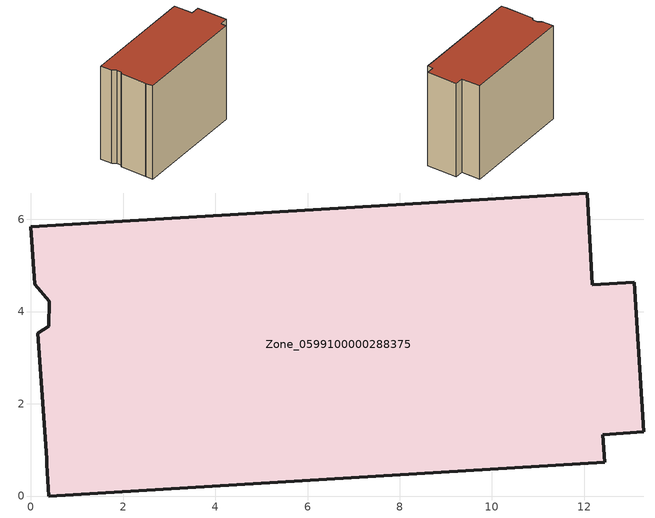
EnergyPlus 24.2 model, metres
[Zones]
Zone_0599100000288375
 floor ground (C_G): 0.39,3.68 0.4,4.22 0.08,4.59 0,5.84 12.06,6.57 12.17,4.58 13.08,4.64 13.29,1.39 12.4,1.33 12.44,0.73 0.39,0 0.34,0.69 0.35,0.81 0.15,3.53 z0
 wall outside (C_F): 0.39,0 12.44,0.73 12.4,1.33 13.29,1.39 13.08,4.64 12.17,4.58 12.06,6.57 0,5.84 0.08,4.59 0.4,4.22 0.39,3.68 0.15,3.53 0.35,0.81 0.34,0.69 0.39,0 z0:10.45
 roof outside (C_R): 0.4,4.22 0.39,3.68 0.15,3.53 0.35,0.81 0.34,0.69 0.39,0 12.44,0.73 12.4,1.33 13.29,1.39 13.08,4.64 12.17,4.58 12.06,6.57 0,5.84 0.08,4.59 z10.45
[BUILDING]
Pand.0599100000288375: North Axis=0; Terrain=City; Loads Convergence Tolerance Value=0.04; Temperature Convergence Tolerance Value=0.4; Solar Distribution=FullExterior; Maximum Number of Warmup Days=25; Minimum Number of Warmup Days=1
[Site:Location]
Rotterdam.The.Hague.AP_ZH_NLD Design_Conditions: Latitude=51.96; Longitude=4.45; Time Zone=1; Elevation=-4.5
[SITE:GROUNDTEMPERATURE:BUILDINGSURFACE]
18, 18, 18, 18, 18, 18, 18, 18, 18, 18, 18, 18
[MATERIAL] Thermal Absorptance=0.9; Solar Absorptance=0.7; Visible Absorptance=0.7
Name | Roughness | Thickness | Conductivity | Density | Specific Heat
G.TI.1946 | MediumSmooth | 0.15 | 1 | 540 | 1210
F.TI.1946 | Rough | 0.3 | 0.857143 | 1920 | 840
R.TI.1946 | MediumRough | 0.2 | 0.1 | 1500 | 1000
[CONSTRUCTION]
C_G: G.TI.1946
C_F: F.TI.1946
C_R: R.TI.1946
[ZONE]
Zone_0599100000288375: Type=1; Multiplier=1; Ceiling Height=Autocalculate; Volume=Autocalculate; Floor Area=autocalculate; Part of Total Floor Area=Yes
[ZONEINFILTRATION:DESIGNFLOWRATE]
Infil_Zone_0599100000288375: Zone or ZoneList or Space or SpaceList=Zone_0599100000288375; Schedule=AlwaysOn; Design Flow Rate Calculation Method=Flow/Area; Flow Rate per Floor Area=0.003; Constant Term Coefficient=1; Temperature Term Coefficient=0; Velocity Term Coefficient=0; Velocity Squared Term Coefficient=0
[HVACTEMPLATE:ZONE:IDEALLOADSAIRSYSTEM]
Zone_0599100000288375: Maximum Heating Supply Air Temperature=50; Minimum Cooling Supply Air Temperature=13; Maximum Heating Supply Air Humidity Ratio=0.0156; Minimum Cooling Supply Air Humidity Ratio=0.0077; Heating Limit=NoLimit; Cooling Limit=NoLimit; Dehumidification Control Type=ConstantSensibleHeatRatio; Cooling Sensible Heat Ratio=0.7; Dehumidification Setpoint=60; Humidification Control Type=None; Humidification Setpoint=30; Outdoor Air Method=None; Outdoor Air Flow Rate per Person=0.00944; Outdoor Air Flow Rate per Zone Floor Area=0; Outdoor Air Flow Rate per Zone=0; Demand Controlled Ventilation Type=None; Outdoor Air Economizer Type=NoEconomizer; Heat Recovery Type=None; Sensible Heat Recovery Effectiveness=0.7; Latent Heat Recovery Effectiveness=0.65
[ZONECONTROL:THERMOSTAT]
ThermostatControl_Zone_0599100000288375: Zone or ZoneList=Zone_0599100000288375; Control Type Schedule=DualSetpointControlType; Control 1=Thermostat_Zone_0599100000288375; Temperature Difference Between Cutout And Setpoint=0
[THERMOSTATSETPOINT:DUALSETPOINT]
Thermostat_Zone_0599100000288375: Heating Setpoint Temperature Schedule=HeatingSetpoint_Zone_0599100000288375; Cooling Setpoint Temperature Schedule=CoolingSetpoint_Zone_0599100000288375
[SCHEDULE:COMPACT]
HeatingSetpoint_Zone_0599100000288375: Through: 12/31, For: AllDays, Until: 24:00, 21
CoolingSetpoint_Zone_0599100000288375: Through: 12/31, For: AllDays, Until: 24:00, 24
DualSetpointControlType: Through: 12/31, For: AllDays, Until: 24:00, 4
AlwaysOn: Through: 12/31, For: AllDays, Until: 24:00, 1
